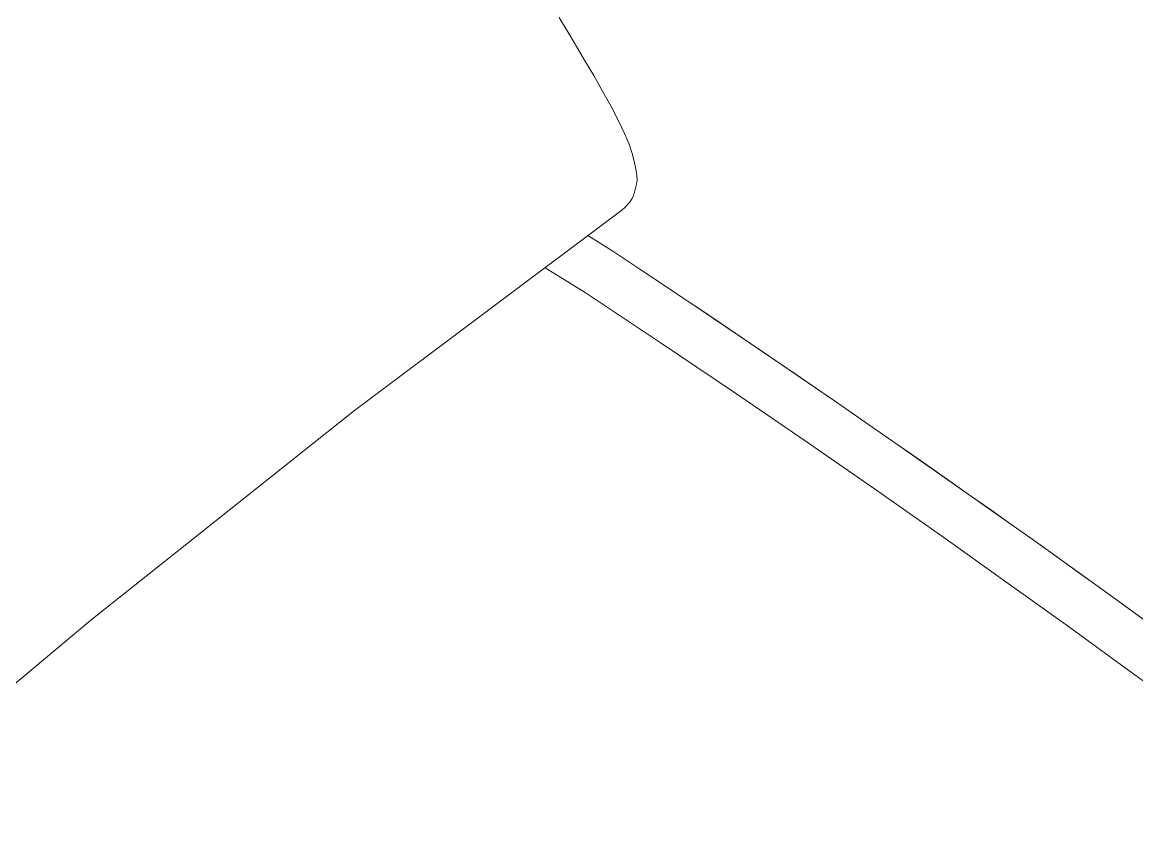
# Model space of a CAD drawing. Header units: inches. Extents: x 14 to 610, y 9 to 600.
# Drawn here: x 161.003 to 165.655, y 505.604 to 509 of the extents above; entities that cross this region are included whole.
import ezdxf
from ezdxf.enums import TextEntityAlignment as Align

# ---------------------------------------------------------------- set-up
doc = ezdxf.new("R2010")
doc.units = ezdxf.units.IN
doc.header["$MEASUREMENT"] = 0
doc.layers.add('A-FURN', color=7, linetype='Continuous')
doc.styles.get("Standard").update_dxf_attribs({"font": 'arial.ttf'})

# ---------------------------------------------------------------- blocks, each defined once
blk = doc.blocks.new('P_5CS712HBBK')
at = {"color": 0, "linetype": 'Continuous', "lineweight": 0}
for p, q in [((8.6795, 17.2908), (8.6977, 17.3667)), ((8.6627, 17.2219), (8.6795, 17.2908)), ((8.6467, 17.1577), (8.6627, 17.2219)), ((8.63, 17.0927), (8.6467, 17.1577)), ((8.6107, 17.0204), (8.63, 17.0927)), ((5.5389, 16.9534), (4.1412, 17.0707)), ((8.5907, 16.9502), (8.6107, 17.0204)), ((6.9368, 16.8016), (5.5389, 16.9534)), ((8.5708, 16.8865), (8.5907, 16.9502)), ((8.5515, 16.8311), (8.5708, 16.8865)), ((6.9368, 16.8016), (8.3179, 16.6113)), ((8.5331, 16.7853), (8.5515, 16.8311)), ((8.5158, 16.7487), (8.5331, 16.7853)), ((8.4806, 16.6921), (8.4992, 16.72)), ((8.4992, 16.72), (8.5158, 16.7487)), ((7.9677, 16.4742), (7.9214, 16.6659)), ((7.9677, 16.4742), (7.9214, 16.6659)), ((8.4512, 16.655), (8.4653, 16.6703)), ((8.4653, 16.6703), (8.4806, 16.6921)), ((8.1709, 16.5164), (8.1423, 16.6355)), ((8.1709, 16.5164), (8.1423, 16.6355)), ((8.3346, 16.6104), (8.3179, 16.6113)), ((8.3346, 16.6104), (8.3179, 16.6113)), ((8.3346, 16.6104), (8.363, 16.6111)), ((8.383, 16.6152), (8.363, 16.6111)), ((8.383, 16.6152), (8.3962, 16.6196)), ((8.3962, 16.6196), (8.4088, 16.6267)), ((8.4088, 16.6267), (8.4381, 16.6445)), ((8.4381, 16.6445), (8.4512, 16.655)), ((8.1988, 16.3824), (8.1709, 16.5164)), ((8.1709, 16.5164), (8.2479, 16.1419)), ((8.2479, 16.1419), (8.1709, 16.5164)), ((7.9677, 16.4742), (8.0436, 16.1062)), ((7.9677, 16.4742), (8.0436, 16.1062)), ((8.1988, 16.3824), (8.2276, 16.2419)), ((8.2276, 16.2419), (8.1988, 16.3824)), ((8.2276, 16.2419), (8.2451, 16.1557)), ((8.2451, 16.1557), (8.2276, 16.2419)), ((8.0436, 16.1062), (8.1159, 15.7436)), ((8.0436, 16.1062), (8.1159, 15.7436)), ((8.2479, 16.1419), (8.3207, 15.7768)), ((8.3207, 15.7768), (8.2479, 16.1419)), ((8.25, 16.1314), (8.2575, 16.0948)), ((8.2575, 16.0948), (8.25, 16.1314)), ((8.2575, 16.0948), (8.2883, 15.941)), ((8.2883, 15.941), (8.2575, 16.0948)), ((8.2883, 15.941), (8.3201, 15.7799)), ((8.3201, 15.7799), (8.2883, 15.941)), ((8.3201, 15.7799), (8.353, 15.6114)), ((8.353, 15.6114), (8.3201, 15.7799)), ((8.3207, 15.7768), (8.3894, 15.4213)), ((8.3894, 15.4213), (8.3207, 15.7768)), ((8.1159, 15.7436), (8.1846, 15.3883)), ((8.1159, 15.7436), (8.1846, 15.3883)), ((8.353, 15.6114), (8.3868, 15.435)), ((8.3868, 15.435), (8.353, 15.6114)), ((8.3894, 15.4213), (8.3868, 15.435)), ((8.3894, 15.4213), (8.4217, 15.2505)), ((8.3894, 15.4213), (8.4542, 15.0755)), ((8.4542, 15.0755), (8.3894, 15.4213)), ((8.1846, 15.3883), (8.2495, 15.042)), ((8.1846, 15.3883), (8.2495, 15.042)), ((8.4217, 15.2505), (8.451, 15.0926)), ((8.451, 15.0926), (8.4217, 15.2505)), ((8.4542, 15.0755), (8.4575, 15.0576)), ((8.4542, 15.0755), (8.5152, 14.7396)), ((8.5152, 14.7396), (8.4542, 15.0755)), ((8.2495, 15.042), (8.3104, 14.7062)), ((8.2495, 15.042), (8.3104, 14.7062)), ((8.4575, 15.0576), (8.4758, 14.9578)), ((8.4758, 14.9578), (8.4575, 15.0576)), ((8.4758, 14.9578), (8.4943, 14.8559)), ((8.4943, 14.8559), (8.4758, 14.9578)), ((8.4943, 14.8559), (8.513, 14.7517)), ((8.513, 14.7517), (8.4943, 14.8559)), ((8.5152, 14.7396), (8.513, 14.7517)), ((8.3104, 14.7062), (8.3676, 14.3805)), ((8.3104, 14.7062), (8.3676, 14.3805)), ((8.5152, 14.7396), (8.532, 14.6452)), ((8.5152, 14.7396), (8.5727, 14.4131)), ((8.5727, 14.4131), (8.5152, 14.7396)), ((8.532, 14.6452), (8.5512, 14.5364)), ((8.5512, 14.5364), (8.532, 14.6452)), ((8.5512, 14.5364), (8.5706, 14.4251)), ((8.5706, 14.4251), (8.5512, 14.5364)), ((8.5727, 14.4131), (8.5706, 14.4251)), ((8.3676, 14.3805), (8.4214, 14.0642)), ((8.3676, 14.3805), (8.4214, 14.0642)), ((8.5727, 14.4131), (8.5902, 14.3115)), ((8.5727, 14.4131), (8.6269, 14.0956)), ((8.6269, 14.0956), (8.5727, 14.4131)), ((8.5902, 14.3115), (8.61, 14.1954)), ((8.61, 14.1954), (8.5902, 14.3115)), ((8.6269, 14.0956), (8.61, 14.1954)), ((8.4214, 14.0642), (8.4721, 13.7564)), ((8.4214, 14.0642), (8.4721, 13.7564)), ((8.6269, 14.0956), (8.63, 14.0769)), ((8.6269, 14.0956), (8.6779, 13.7866)), ((8.6779, 13.7866), (8.6269, 14.0956)), ((8.63, 14.0769), (8.6502, 13.9558)), ((8.6502, 13.9558), (8.63, 14.0769)), ((8.6502, 13.9558), (8.6705, 13.8321)), ((8.6705, 13.8321), (8.6502, 13.9558)), ((8.4721, 13.7564), (8.52, 13.4566)), ((8.4721, 13.7564), (8.52, 13.4566))]:
    blk.add_line(p, q, dxfattribs=at)
at = {"layer": 'A-FURN'}
blk.add_attdef('CAPTG', text='', height=7, dxfattribs=at).set_placement((-1, -3.8193), align=Align.CENTER)
at = {"layer": 'A-FURN', "flags": 1}
for tag in ['CAPPN', 'CAPPD', 'CAPMG', 'CAPMC', 'CAPGC', 'CAPALIAS1', 'CAPALIAS2', 'CAPALIAS3', 'CAPBLDG', 'CAPFLOOR', 'CAPDEPT', 'CAPPERSON', 'CAPPL', 'CAPQT', 'CAPDH']:
    blk.add_attdef(tag, (0, 0), '', height=0.001, dxfattribs=at)

msp = doc.modelspace()

# ---------------------------------------------------------------- block references
at = {"layer": 'A-FURN', "rotation": 44.69481090125508}
msp.add_blockref('P_5CS712HBBK', (169.27549, 490.5567), dxfattribs=at)

doc.saveas('drawing.dxf')
